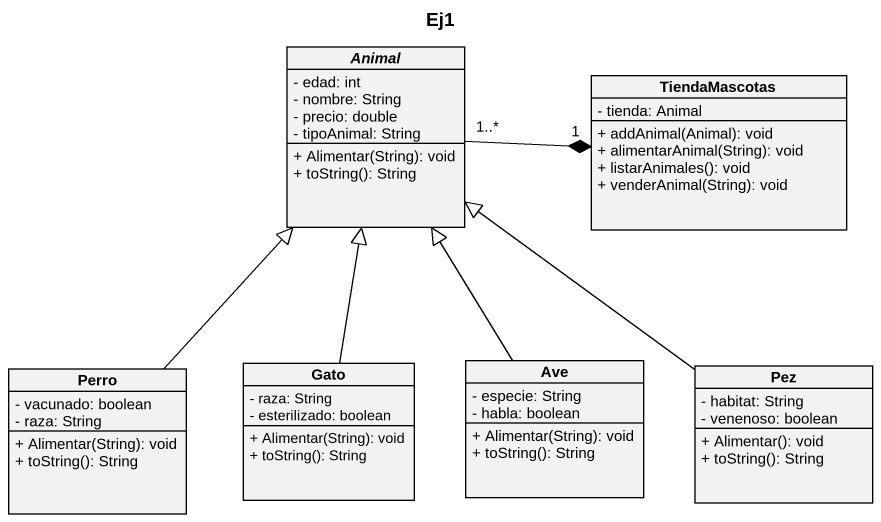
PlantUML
@startuml
title Ej1
hide circle
hide empty members
skinparam classAttributeIconSize 0
abstract class Animal {
  - edad: int
  - nombre: String
  - precio: double
  - tipoAnimal: String
  + Alimentar(String): void
  + toString(): String
}
class TiendaMascotas {
  - tienda: Animal
  + addAnimal(Animal): void
  + alimentarAnimal(String): void
  + listarAnimales(): void
  + venderAnimal(String): void
}
class Perro {
  - vacunado: boolean
  - raza: String
  + Alimentar(String): void
  + toString(): String
}
class Gato {
  - raza: String
  - esterilizado: boolean
  + Alimentar(String): void
  + toString(): String
}
class Ave {
  - especie: String
  - habla: boolean
  + Alimentar(String): void
  + toString(): String
}
class Pez {
  - habitat: String
  - venenoso: boolean
  + Alimentar(): void
  + toString(): String
}
Animal "1..*" -right-* "1" TiendaMascotas
Perro -up-|> Animal
Gato -up-|> Animal
Ave -up-|> Animal
Pez -up-|> Animal
@enduml
